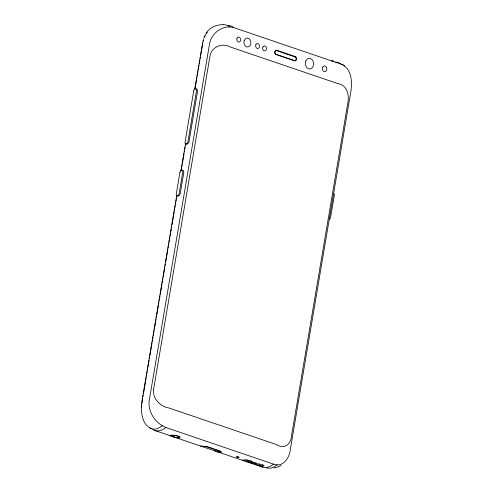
<?xml version="1.0" encoding="UTF-8"?>
<svg xmlns="http://www.w3.org/2000/svg" width="493" height="493" viewBox="0 0 493 493"><rect width="100%" height="100%" fill="white"/><g stroke="black" fill="none" stroke-linecap="round" stroke-linejoin="round"><path stroke-width="0.74" d="M141.423 407.045L142.002 400.846L176.747 195.413M141.75 405.221C141.084 412.807 141.966 422.014 148.473 426.981M141.953 403.286L142.674 398.289M180.851 171.151L185.596 143.106M194.698 89.282L203.048 40.74M142.933 396.773L143.186 395.257M143.445 393.741L145.626 380.855M145.879 379.339L146.138 377.823M146.39 376.307L146.649 374.791M146.908 373.275L147.16 371.759M147.419 370.243L147.678 368.721M147.931 367.205L149.083 360.383M149.342 358.867L149.601 357.351M149.854 355.835L152.035 342.949M152.294 341.433L152.547 339.917M152.805 338.401L153.058 336.885M153.317 335.369L153.576 333.853M153.828 332.337L154.087 330.821M154.34 329.306L155.498 322.484M155.751 320.968L156.01 319.452M156.269 317.936L156.521 316.42M156.78 314.904L158.444 305.044M158.703 303.528L158.956 302.012M159.214 300.496L159.473 298.98M159.726 297.464L159.985 295.948M160.243 294.432L161.396 287.61M161.649 286.094L161.907 284.578M162.166 283.062L162.419 281.546M162.678 280.03L162.93 278.514M163.189 276.998L164.859 267.144M165.112 265.628L165.371 264.112M165.623 262.596L167.805 249.711M168.064 248.195L168.316 246.679M168.575 245.163L168.834 243.647M169.087 242.125L169.345 240.609M169.598 239.093L169.857 237.577M170.116 236.061L171.268 229.239M171.521 227.723L171.78 226.207M172.039 224.691L174.214 211.805M174.473 210.289L174.732 208.773M174.984 207.257L175.243 205.741M175.496 204.225L175.754 202.709M176.013 201.193L176.266 199.677M176.525 198.161L176.777 196.645M181.393 169.352L181.652 167.836M181.911 166.32L182.163 164.804M182.422 163.288L184.086 153.434M184.345 151.918L184.604 150.402M184.857 148.886L185.115 147.37M185.368 145.854L185.627 144.338M194.858 89.757L196.399 80.661M196.652 79.145L196.91 77.629M197.169 76.113L197.422 74.597M197.681 73.081L197.933 71.565M198.192 70.049L198.451 68.533M198.704 67.017L198.962 65.501M199.221 63.985L199.862 60.195M200.115 58.679L200.374 57.163M200.626 55.647L202.426 45.029M202.549 44.271L202.839 43.064M203.27 41.246L203.825 38.935M203.849 38.09L204.841 35.724M204.62 36.969L205.704 34.393L207.313 32.168M206.154 33.204C209.617 27.337 216.563 24.607 223.144 24.65M281.164 465.429L278.132 466.933L273.942 467.974M182.145 170.338L183.538 170.806L183.827 172.347L180.173 193.959L178.916 195.826L177.782 196.128L177.357 195.672M331.493 60.731L332.633 60.849M251.029 460.745L249.6 460.881A1.793 0.37 9.6 0 1 249.187 460.863M261.395 464.893L262.824 464.763M196.239 88.943L197.286 89.535L197.576 91.069L188.948 142.083L187.685 143.944L186.557 144.252L186.132 143.79M332.892 61.268L334.044 61.329L332.966 60.929M341.15 64.158L233.59 27.553C222.891 24.539 211.503 33.025 209.599 43.612L149.206 400.661C147.74 412.105 155.523 423.284 165.938 427.523L273.498 464.129C283.253 468.017 289.939 457.103 290.451 448.729L350.837 91.68C352.396 82.048 351.78 68.416 341.15 64.158A23.646 14.211 -71.2 0 0 335.77 62.093M237.484 456.235L237.805 456.308M214.547 450.805L219.755 452.352L221.172 452.395L221.567 451.964L220.032 450.984L207.639 446.763L200.559 446.011L217.586 451.767L219.884 452.223L220.679 451.865A3.531 0.844 8.1 0 0 219.453 451.12L207.06 446.898A3.531 0.844 8.1 0 0 204.509 446.362L201.434 446.208L202.685 446.763M173.702 436.915L178.17 438.03L179.612 437.932L180.111 437.266C178.786 434.543 162.715 434.438 173.702 436.915L200.83 446.153M154.925 430.525L170.073 435.683M216.575 451.508L262.486 467.13M149.114 427.351L151.85 428.842M165.938 427.523A23.646 14.211 -71.2 0 1 152.818 429.551M228.21 25.488A23.646 14.211 -71.2 0 1 233.59 27.553M342.635 64.706A21.945 13.089 -69.8 0 1 344.527 66.019M223.224 24.786A21.945 13.28 -72.7 0 1 229.683 26.936M162.24 425.693A21.945 13.089 -69.8 0 1 149.385 427.708M273.498 464.129A23.646 14.211 -71.2 0 1 261.401 466.717M277.084 464.776A21.945 13.28 -72.7 0 1 266.325 467.832M253.531 462.218A1.793 0.37 9.6 0 1 253.119 462.2M329.25 219.194A2.243 1.35 -71.2 0 0 330.655 217.006L334.316 195.394A2.243 1.35 -71.2 0 0 333.613 193.404M153.6 389.347C152.251 398.8 160.41 406.602 169.228 408.075L276.789 444.68C284.079 449.647 291.036 444.322 291.455 436.262L347.848 102.858C349.525 95.161 347.004 84.814 337.859 83.607L230.299 47.001C222.503 42.546 211.466 46.73 209.993 55.949L153.6 389.347M179.951 172.26L176.297 193.872A2.243 1.35 -71.2 0 0 177.351 195.9A2.243 1.35 -71.2 0 0 179.138 193.607L182.792 171.989A2.243 1.35 -71.2 0 0 181.738 169.962A2.243 1.35 -71.2 0 0 179.951 172.26M193.7 90.983L185.072 141.996A2.243 1.35 -71.2 0 0 186.126 144.024A2.243 1.35 -71.2 0 0 187.913 141.731L196.541 90.718A2.243 1.35 -71.2 0 0 195.487 88.685A2.243 1.35 -71.2 0 0 193.7 90.983M179.218 437.217C177.523 439.183 164.409 434.234 174.423 435.584A4.462 1.343 5.1 0 1 179.218 437.217M242.673 460.098L245.428 460.967L248.281 460.702A1.793 0.542 5.1 0 0 247.843 460.018A1.793 0.542 5.1 0 0 245.662 459.809L242.673 460.098M246.605 461.436L249.359 462.305L252.213 462.04A1.793 0.542 5.1 0 0 251.775 461.356A1.793 0.542 5.1 0 0 249.594 461.146L246.605 461.436M250.536 462.773L253.291 463.642L256.144 463.377A1.793 0.542 5.1 0 0 255.707 462.693A1.793 0.542 5.1 0 0 253.525 462.483L250.536 462.773M254.468 464.11L257.223 464.985L260.082 464.714A1.793 0.542 5.1 0 0 259.638 464.03A1.793 0.542 5.1 0 0 257.457 463.821L254.468 464.11M258.4 465.447L261.154 466.323L264.014 466.051A1.793 0.542 5.1 0 0 263.57 465.367A1.793 0.542 5.1 0 0 261.389 465.158L258.4 465.447M236.677 456.894L236.554 456.962A1.319 0.314 8.1 0 0 236.997 457.319A1.319 0.314 8.1 0 0 238.285 457.547L238.846 457.51A1.325 0.401 5.1 0 0 238.711 456.931A1.325 0.401 5.1 0 0 236.843 456.826L236.677 456.894M295.252 56.535L276.93 50.298A2.243 1.732 84.6 0 0 274.872 51.882A2.243 1.732 84.6 0 0 276.203 54.624L294.518 60.855A2.243 1.732 84.6 0 0 296.576 59.271A2.243 1.732 84.6 0 0 295.252 56.535M294.962 56.898L276.635 50.668A1.886 1.454 84.6 0 0 274.903 51.999A1.886 1.454 84.6 0 0 276.025 54.298L294.352 60.534A1.886 1.454 84.6 0 0 296.083 59.203A1.886 1.454 84.6 0 0 294.962 56.898M236.997 38.337A2.508 1.935 84.6 0 0 238.828 42.09A2.508 1.935 84.6 0 0 240.362 38.331A2.508 1.935 84.6 0 0 236.997 38.337M244.325 40.309A4.48 3.457 84.6 0 0 247.585 47.014A4.48 3.457 84.6 0 0 250.327 40.303A4.48 3.457 84.6 0 0 244.325 40.309M255.861 44.752A2.508 1.935 84.6 0 0 257.685 48.511A2.508 1.935 84.6 0 0 259.219 44.752A2.508 1.935 84.6 0 0 255.861 44.752M322.601 67.375A2.872 2.212 84.6 0 0 324.69 71.664A2.872 2.212 84.6 0 0 326.446 67.368A2.872 2.212 84.6 0 0 322.601 67.375M262.849 47.131A2.508 1.935 84.6 0 0 264.673 50.89A2.508 1.935 84.6 0 0 266.208 47.125A2.508 1.935 84.6 0 0 262.849 47.131M305.796 60.99A5.374 4.147 84.6 0 0 309.696 69.032A5.374 4.147 84.6 0 0 312.987 60.984A5.374 4.147 84.6 0 0 305.796 60.99"/></g></svg>
